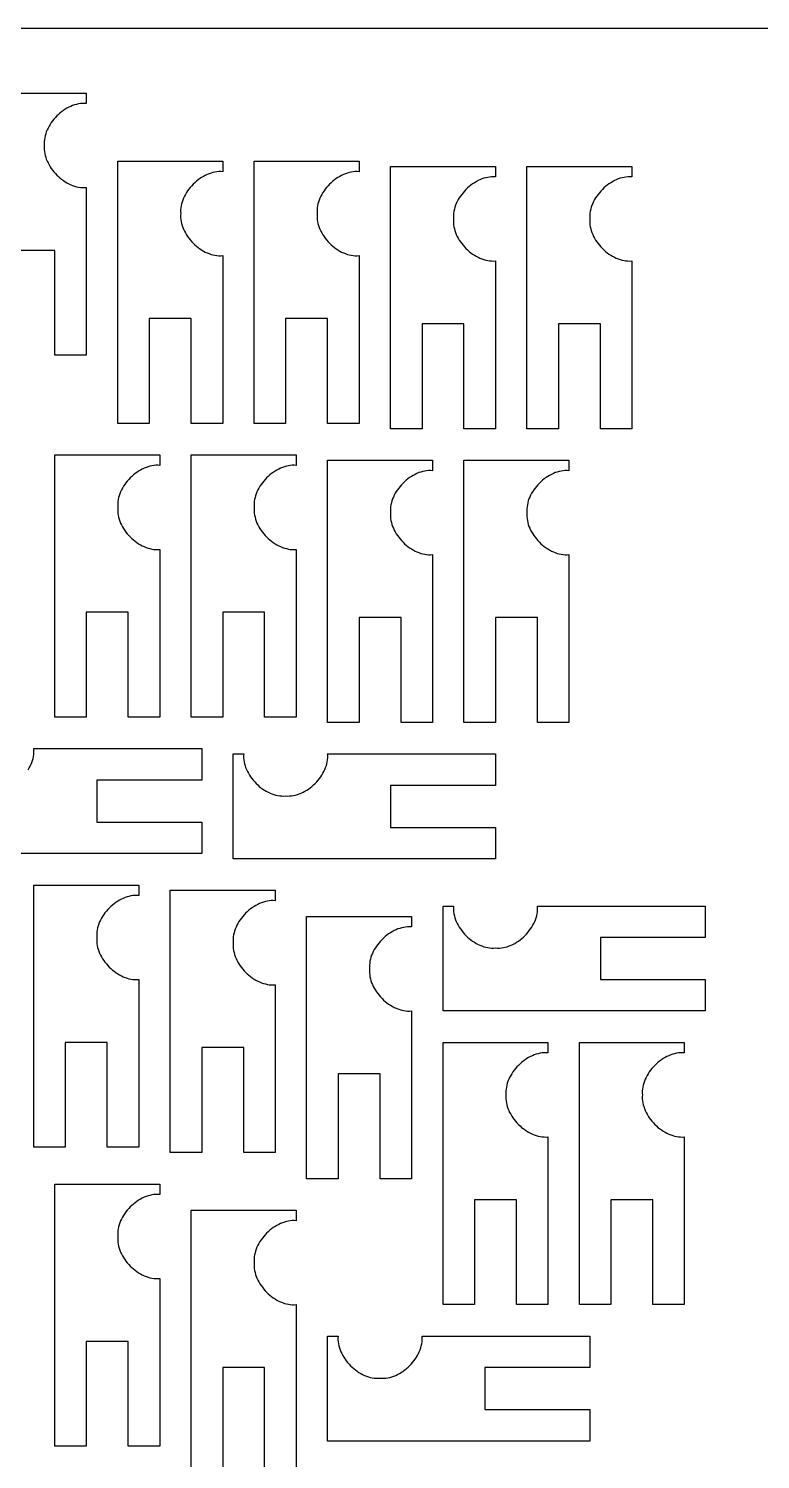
# Model space of a CAD drawing. Header units: millimetres. Extents: x 20698 to 22798, y 4792 to 5692.
# Drawn here: x 21093.1 to 21162.9, y 5556 to 5692.4 of the extents above; entities that cross this region are included whole.
import ezdxf

# ---------------------------------------------------------------- set-up
doc = ezdxf.new("R2010")
doc.units = ezdxf.units.MM
doc.layers.add('KEYHOLDER_ASPIRE', color=18, linetype='Continuous', true_color=0x4c0000)
doc.layers.add('Predeterminada', color=18, linetype='Continuous', true_color=0x000000)

msp = doc.modelspace()

# ---------------------------------------------------------------- linework, layer by layer
at = {"layer": 'KEYHOLDER_ASPIRE'}
for points in [[(21088.63, 5686.26), (21098.63, 5686.26), (21098.63, 5685.26), (21098.45, 5685.27), (21098.26, 5685.27), (21098.07, 5685.25), (21097.89, 5685.22), (21097.7, 5685.18), (21097.52, 5685.13), (21097.33, 5685.07), (21097.15, 5684.99), (21096.97, 5684.91), (21096.79, 5684.81), (21096.62, 5684.71), (21096.45, 5684.6), (21096.28, 5684.48), (21096.12, 5684.35), (21095.97, 5684.21), (21095.82, 5684.07), (21095.68, 5683.92), (21095.54, 5683.76), (21095.41, 5683.6), (21095.29, 5683.44), (21095.18, 5683.27), (21095.08, 5683.1), (21094.98, 5682.92), (21094.9, 5682.74), (21094.82, 5682.56), (21094.76, 5682.37), (21094.71, 5682.19), (21094.67, 5682), (21094.64, 5681.81), (21094.62, 5681.63), (21094.62, 5681.44), (21094.63, 5681.26), (21094.62, 5681.07), (21094.62, 5680.88), (21094.64, 5680.7), (21094.67, 5680.51), (21094.71, 5680.32), (21094.76, 5680.14), (21094.82, 5679.95), (21094.9, 5679.77), (21094.98, 5679.59), (21095.08, 5679.42), (21095.18, 5679.24), (21095.29, 5679.07), (21095.41, 5678.91), (21095.54, 5678.75), (21095.68, 5678.59), (21095.82, 5678.44), (21095.97, 5678.3), (21096.12, 5678.16), (21096.28, 5678.04), (21096.45, 5677.91), (21096.62, 5677.8), (21096.79, 5677.7), (21096.97, 5677.6), (21097.15, 5677.52), (21097.33, 5677.45), (21097.52, 5677.38), (21097.7, 5677.33), (21097.89, 5677.29), (21098.07, 5677.26), (21098.26, 5677.25), (21098.45, 5677.24), (21098.63, 5677.26), (21098.63, 5671.26), (21098.63, 5661.26), (21095.63, 5661.26), (21095.63, 5671.26), (21091.63, 5671.26)], [(21093.09, 5621.74), (21093.19, 5621.92), (21093.28, 5622.09), (21093.37, 5622.27), (21093.44, 5622.45), (21093.51, 5622.64), (21093.56, 5622.82), (21093.6, 5623.01), (21093.63, 5623.2), (21093.64, 5623.38), (21093.64, 5623.57), (21093.63, 5623.76), (21099.63, 5623.76), (21109.63, 5623.76), (21109.63, 5620.76), (21099.63, 5620.76), (21099.63, 5616.76), (21109.63, 5616.76), (21109.63, 5613.76), (21084.63, 5613.76)], [(21108.63, 5554.76), (21108.63, 5579.76), (21118.63, 5579.76), (21118.63, 5578.76), (21118.45, 5578.77), (21118.26, 5578.77), (21118.07, 5578.75), (21117.89, 5578.72), (21117.7, 5578.68), (21117.52, 5578.63), (21117.33, 5578.57), (21117.15, 5578.49), (21116.97, 5578.41), (21116.79, 5578.31), (21116.62, 5578.21), (21116.45, 5578.1), (21116.28, 5577.98), (21116.12, 5577.85), (21115.97, 5577.71), (21115.82, 5577.57), (21115.68, 5577.42), (21115.54, 5577.26), (21115.41, 5577.1), (21115.29, 5576.94), (21115.18, 5576.77), (21115.08, 5576.6), (21114.98, 5576.42), (21114.9, 5576.24), (21114.82, 5576.06), (21114.76, 5575.87), (21114.71, 5575.69), (21114.67, 5575.5), (21114.64, 5575.31), (21114.62, 5575.13), (21114.62, 5574.94), (21114.63, 5574.76), (21114.62, 5574.57), (21114.62, 5574.38), (21114.64, 5574.2), (21114.67, 5574.01), (21114.71, 5573.82), (21114.76, 5573.64), (21114.82, 5573.45), (21114.9, 5573.27), (21114.98, 5573.09), (21115.08, 5572.92), (21115.18, 5572.74), (21115.29, 5572.57), (21115.41, 5572.41), (21115.54, 5572.25), (21115.68, 5572.09), (21115.82, 5571.94), (21115.97, 5571.8), (21116.12, 5571.66), (21116.28, 5571.54), (21116.45, 5571.41), (21116.62, 5571.3), (21116.79, 5571.2), (21116.97, 5571.1), (21117.15, 5571.02), (21117.33, 5570.95), (21117.52, 5570.88), (21117.7, 5570.83), (21117.89, 5570.79), (21118.07, 5570.76), (21118.26, 5570.75), (21118.45, 5570.74), (21118.63, 5570.76), (21118.63, 5564.76), (21118.63, 5554.76)], [(21115.63, 5554.76), (21115.63, 5564.76), (21111.63, 5564.76), (21111.63, 5554.76)]]:
    msp.add_lwpolyline(points, dxfattribs=at)
for points in [[(21111.63, 5678.76), (21111.45, 5678.77), (21111.26, 5678.77), (21111.07, 5678.75), (21110.89, 5678.72), (21110.7, 5678.68), (21110.52, 5678.63), (21110.33, 5678.57), (21110.15, 5678.49), (21109.97, 5678.41), (21109.79, 5678.31), (21109.62, 5678.21), (21109.45, 5678.1), (21109.28, 5677.98), (21109.12, 5677.85), (21108.97, 5677.71), (21108.82, 5677.57), (21108.68, 5677.42), (21108.54, 5677.26), (21108.41, 5677.1), (21108.29, 5676.94), (21108.18, 5676.77), (21108.08, 5676.6), (21107.98, 5676.42), (21107.9, 5676.24), (21107.82, 5676.06), (21107.76, 5675.87), (21107.71, 5675.69), (21107.67, 5675.5), (21107.64, 5675.31), (21107.62, 5675.13), (21107.62, 5674.94), (21107.63, 5674.76), (21107.62, 5674.57), (21107.62, 5674.38), (21107.64, 5674.2), (21107.67, 5674.01), (21107.71, 5673.82), (21107.76, 5673.64), (21107.82, 5673.45), (21107.9, 5673.27), (21107.98, 5673.09), (21108.08, 5672.92), (21108.18, 5672.74), (21108.29, 5672.57), (21108.41, 5672.41), (21108.54, 5672.25), (21108.68, 5672.09), (21108.82, 5671.94), (21108.97, 5671.8), (21109.12, 5671.66), (21109.28, 5671.54), (21109.45, 5671.41), (21109.62, 5671.3), (21109.79, 5671.2), (21109.97, 5671.1), (21110.15, 5671.02), (21110.33, 5670.95), (21110.52, 5670.88), (21110.7, 5670.83), (21110.89, 5670.79), (21111.07, 5670.76), (21111.26, 5670.75), (21111.45, 5670.74), (21111.63, 5670.76), (21111.63, 5664.76), (21111.63, 5654.76), (21108.63, 5654.76), (21108.63, 5664.76), (21104.63, 5664.76), (21104.63, 5654.76), (21101.63, 5654.76), (21101.63, 5679.76), (21111.63, 5679.76)], [(21124.63, 5678.76), (21124.45, 5678.77), (21124.26, 5678.77), (21124.07, 5678.75), (21123.89, 5678.72), (21123.7, 5678.68), (21123.52, 5678.63), (21123.33, 5678.57), (21123.15, 5678.49), (21122.97, 5678.41), (21122.79, 5678.31), (21122.62, 5678.21), (21122.45, 5678.1), (21122.28, 5677.98), (21122.12, 5677.85), (21121.97, 5677.71), (21121.82, 5677.57), (21121.68, 5677.42), (21121.54, 5677.26), (21121.41, 5677.1), (21121.29, 5676.94), (21121.18, 5676.77), (21121.08, 5676.6), (21120.98, 5676.42), (21120.9, 5676.24), (21120.82, 5676.06), (21120.76, 5675.87), (21120.71, 5675.69), (21120.67, 5675.5), (21120.64, 5675.31), (21120.62, 5675.13), (21120.62, 5674.94), (21120.63, 5674.76), (21120.62, 5674.57), (21120.62, 5674.38), (21120.64, 5674.2), (21120.67, 5674.01), (21120.71, 5673.82), (21120.76, 5673.64), (21120.82, 5673.45), (21120.9, 5673.27), (21120.98, 5673.09), (21121.08, 5672.92), (21121.18, 5672.74), (21121.29, 5672.57), (21121.41, 5672.41), (21121.54, 5672.25), (21121.68, 5672.09), (21121.82, 5671.94), (21121.97, 5671.8), (21122.12, 5671.66), (21122.28, 5671.54), (21122.45, 5671.41), (21122.62, 5671.3), (21122.79, 5671.2), (21122.97, 5671.1), (21123.15, 5671.02), (21123.33, 5670.95), (21123.52, 5670.88), (21123.7, 5670.83), (21123.89, 5670.79), (21124.07, 5670.76), (21124.26, 5670.75), (21124.45, 5670.74), (21124.63, 5670.76), (21124.63, 5664.76), (21124.63, 5654.76), (21121.63, 5654.76), (21121.63, 5664.76), (21117.63, 5664.76), (21117.63, 5654.76), (21114.63, 5654.76), (21114.63, 5679.76), (21124.63, 5679.76)], [(21137.63, 5678.26), (21137.45, 5678.27), (21137.26, 5678.27), (21137.07, 5678.25), (21136.89, 5678.22), (21136.7, 5678.18), (21136.52, 5678.13), (21136.33, 5678.07), (21136.15, 5677.99), (21135.97, 5677.91), (21135.79, 5677.81), (21135.62, 5677.71), (21135.45, 5677.6), (21135.28, 5677.48), (21135.12, 5677.35), (21134.97, 5677.21), (21134.82, 5677.07), (21134.68, 5676.92), (21134.54, 5676.76), (21134.41, 5676.6), (21134.29, 5676.44), (21134.18, 5676.27), (21134.08, 5676.1), (21133.98, 5675.92), (21133.9, 5675.74), (21133.82, 5675.56), (21133.76, 5675.37), (21133.71, 5675.19), (21133.67, 5675), (21133.64, 5674.81), (21133.62, 5674.63), (21133.62, 5674.44), (21133.63, 5674.26), (21133.62, 5674.07), (21133.62, 5673.88), (21133.64, 5673.7), (21133.67, 5673.51), (21133.71, 5673.32), (21133.76, 5673.14), (21133.82, 5672.95), (21133.9, 5672.77), (21133.98, 5672.59), (21134.08, 5672.42), (21134.18, 5672.24), (21134.29, 5672.07), (21134.41, 5671.91), (21134.54, 5671.75), (21134.68, 5671.59), (21134.82, 5671.44), (21134.97, 5671.3), (21135.12, 5671.16), (21135.28, 5671.04), (21135.45, 5670.91), (21135.62, 5670.8), (21135.79, 5670.7), (21135.97, 5670.6), (21136.15, 5670.52), (21136.33, 5670.45), (21136.52, 5670.38), (21136.7, 5670.33), (21136.89, 5670.29), (21137.07, 5670.26), (21137.26, 5670.25), (21137.45, 5670.24), (21137.63, 5670.26), (21137.63, 5664.26), (21137.63, 5654.26), (21134.63, 5654.26), (21134.63, 5664.26), (21130.63, 5664.26), (21130.63, 5654.26), (21127.63, 5654.26), (21127.63, 5679.26), (21137.63, 5679.26)], [(21150.63, 5678.26), (21150.45, 5678.27), (21150.26, 5678.27), (21150.07, 5678.25), (21149.89, 5678.22), (21149.7, 5678.18), (21149.52, 5678.13), (21149.33, 5678.07), (21149.15, 5677.99), (21148.97, 5677.91), (21148.79, 5677.81), (21148.62, 5677.71), (21148.45, 5677.6), (21148.28, 5677.48), (21148.12, 5677.35), (21147.97, 5677.21), (21147.82, 5677.07), (21147.68, 5676.92), (21147.54, 5676.76), (21147.41, 5676.6), (21147.29, 5676.44), (21147.18, 5676.27), (21147.08, 5676.1), (21146.98, 5675.92), (21146.9, 5675.74), (21146.82, 5675.56), (21146.76, 5675.37), (21146.71, 5675.19), (21146.67, 5675), (21146.64, 5674.81), (21146.62, 5674.63), (21146.62, 5674.44), (21146.63, 5674.26), (21146.62, 5674.07), (21146.62, 5673.88), (21146.64, 5673.7), (21146.67, 5673.51), (21146.71, 5673.32), (21146.76, 5673.14), (21146.82, 5672.95), (21146.9, 5672.77), (21146.98, 5672.59), (21147.08, 5672.42), (21147.18, 5672.24), (21147.29, 5672.07), (21147.41, 5671.91), (21147.54, 5671.75), (21147.68, 5671.59), (21147.82, 5671.44), (21147.97, 5671.3), (21148.12, 5671.16), (21148.28, 5671.04), (21148.45, 5670.91), (21148.62, 5670.8), (21148.79, 5670.7), (21148.97, 5670.6), (21149.15, 5670.52), (21149.33, 5670.45), (21149.52, 5670.38), (21149.7, 5670.33), (21149.89, 5670.29), (21150.07, 5670.26), (21150.26, 5670.25), (21150.45, 5670.24), (21150.63, 5670.26), (21150.63, 5664.26), (21150.63, 5654.26), (21147.63, 5654.26), (21147.63, 5664.26), (21143.63, 5664.26), (21143.63, 5654.26), (21140.63, 5654.26), (21140.63, 5679.26), (21150.63, 5679.26)], [(21105.63, 5650.76), (21105.45, 5650.77), (21105.26, 5650.77), (21105.07, 5650.75), (21104.89, 5650.72), (21104.7, 5650.68), (21104.52, 5650.63), (21104.33, 5650.57), (21104.15, 5650.49), (21103.97, 5650.41), (21103.79, 5650.31), (21103.62, 5650.21), (21103.45, 5650.1), (21103.28, 5649.98), (21103.12, 5649.85), (21102.97, 5649.71), (21102.82, 5649.57), (21102.68, 5649.42), (21102.54, 5649.26), (21102.41, 5649.1), (21102.29, 5648.94), (21102.18, 5648.77), (21102.08, 5648.6), (21101.98, 5648.42), (21101.9, 5648.24), (21101.82, 5648.06), (21101.76, 5647.87), (21101.71, 5647.69), (21101.67, 5647.5), (21101.64, 5647.31), (21101.62, 5647.13), (21101.62, 5646.94), (21101.63, 5646.76), (21101.62, 5646.57), (21101.62, 5646.38), (21101.64, 5646.2), (21101.67, 5646.01), (21101.71, 5645.82), (21101.76, 5645.64), (21101.82, 5645.45), (21101.9, 5645.27), (21101.98, 5645.09), (21102.08, 5644.92), (21102.18, 5644.74), (21102.29, 5644.57), (21102.41, 5644.41), (21102.54, 5644.25), (21102.68, 5644.09), (21102.82, 5643.94), (21102.97, 5643.8), (21103.12, 5643.66), (21103.28, 5643.54), (21103.45, 5643.41), (21103.62, 5643.3), (21103.79, 5643.2), (21103.97, 5643.1), (21104.15, 5643.02), (21104.33, 5642.95), (21104.52, 5642.88), (21104.7, 5642.83), (21104.89, 5642.79), (21105.07, 5642.76), (21105.26, 5642.75), (21105.45, 5642.74), (21105.63, 5642.76), (21105.63, 5636.76), (21105.63, 5626.76), (21102.63, 5626.76), (21102.63, 5636.76), (21098.63, 5636.76), (21098.63, 5626.76), (21095.63, 5626.76), (21095.63, 5651.76), (21105.63, 5651.76)], [(21118.63, 5650.76), (21118.45, 5650.77), (21118.26, 5650.77), (21118.07, 5650.75), (21117.89, 5650.72), (21117.7, 5650.68), (21117.52, 5650.63), (21117.33, 5650.57), (21117.15, 5650.49), (21116.97, 5650.41), (21116.79, 5650.31), (21116.62, 5650.21), (21116.45, 5650.1), (21116.28, 5649.98), (21116.12, 5649.85), (21115.97, 5649.71), (21115.82, 5649.57), (21115.68, 5649.42), (21115.54, 5649.26), (21115.41, 5649.1), (21115.29, 5648.94), (21115.18, 5648.77), (21115.08, 5648.6), (21114.98, 5648.42), (21114.9, 5648.24), (21114.82, 5648.06), (21114.76, 5647.87), (21114.71, 5647.69), (21114.67, 5647.5), (21114.64, 5647.31), (21114.62, 5647.13), (21114.62, 5646.94), (21114.63, 5646.76), (21114.62, 5646.57), (21114.62, 5646.38), (21114.64, 5646.2), (21114.67, 5646.01), (21114.71, 5645.82), (21114.76, 5645.64), (21114.82, 5645.45), (21114.9, 5645.27), (21114.98, 5645.09), (21115.08, 5644.92), (21115.18, 5644.74), (21115.29, 5644.57), (21115.41, 5644.41), (21115.54, 5644.25), (21115.68, 5644.09), (21115.82, 5643.94), (21115.97, 5643.8), (21116.12, 5643.66), (21116.28, 5643.54), (21116.45, 5643.41), (21116.62, 5643.3), (21116.79, 5643.2), (21116.97, 5643.1), (21117.15, 5643.02), (21117.33, 5642.95), (21117.52, 5642.88), (21117.7, 5642.83), (21117.89, 5642.79), (21118.07, 5642.76), (21118.26, 5642.75), (21118.45, 5642.74), (21118.63, 5642.76), (21118.63, 5636.76), (21118.63, 5626.76), (21115.63, 5626.76), (21115.63, 5636.76), (21111.63, 5636.76), (21111.63, 5626.76), (21108.63, 5626.76), (21108.63, 5651.76), (21118.63, 5651.76)], [(21131.63, 5650.26), (21131.45, 5650.27), (21131.26, 5650.27), (21131.07, 5650.25), (21130.89, 5650.22), (21130.7, 5650.18), (21130.52, 5650.13), (21130.33, 5650.07), (21130.15, 5649.99), (21129.97, 5649.91), (21129.79, 5649.81), (21129.62, 5649.71), (21129.45, 5649.6), (21129.28, 5649.48), (21129.12, 5649.35), (21128.97, 5649.21), (21128.82, 5649.07), (21128.68, 5648.92), (21128.54, 5648.76), (21128.41, 5648.6), (21128.29, 5648.44), (21128.18, 5648.27), (21128.08, 5648.1), (21127.98, 5647.92), (21127.9, 5647.74), (21127.82, 5647.56), (21127.76, 5647.37), (21127.71, 5647.19), (21127.67, 5647), (21127.64, 5646.81), (21127.62, 5646.63), (21127.62, 5646.44), (21127.63, 5646.26), (21127.62, 5646.07), (21127.62, 5645.88), (21127.64, 5645.7), (21127.67, 5645.51), (21127.71, 5645.32), (21127.76, 5645.14), (21127.82, 5644.95), (21127.9, 5644.77), (21127.98, 5644.59), (21128.08, 5644.42), (21128.18, 5644.24), (21128.29, 5644.07), (21128.41, 5643.91), (21128.54, 5643.75), (21128.68, 5643.59), (21128.82, 5643.44), (21128.97, 5643.3), (21129.12, 5643.16), (21129.28, 5643.04), (21129.45, 5642.91), (21129.62, 5642.8), (21129.79, 5642.7), (21129.97, 5642.6), (21130.15, 5642.52), (21130.33, 5642.45), (21130.52, 5642.38), (21130.7, 5642.33), (21130.89, 5642.29), (21131.07, 5642.26), (21131.26, 5642.25), (21131.45, 5642.24), (21131.63, 5642.26), (21131.63, 5636.26), (21131.63, 5626.26), (21128.63, 5626.26), (21128.63, 5636.26), (21124.63, 5636.26), (21124.63, 5626.26), (21121.63, 5626.26), (21121.63, 5651.26), (21131.63, 5651.26)], [(21144.63, 5650.26), (21144.45, 5650.27), (21144.26, 5650.27), (21144.07, 5650.25), (21143.89, 5650.22), (21143.7, 5650.18), (21143.52, 5650.13), (21143.33, 5650.07), (21143.15, 5649.99), (21142.97, 5649.91), (21142.79, 5649.81), (21142.62, 5649.71), (21142.45, 5649.6), (21142.28, 5649.48), (21142.12, 5649.35), (21141.97, 5649.21), (21141.82, 5649.07), (21141.68, 5648.92), (21141.54, 5648.76), (21141.41, 5648.6), (21141.29, 5648.44), (21141.18, 5648.27), (21141.08, 5648.1), (21140.98, 5647.92), (21140.9, 5647.74), (21140.82, 5647.56), (21140.76, 5647.37), (21140.71, 5647.19), (21140.67, 5647), (21140.64, 5646.81), (21140.62, 5646.63), (21140.62, 5646.44), (21140.63, 5646.26), (21140.62, 5646.07), (21140.62, 5645.88), (21140.64, 5645.7), (21140.67, 5645.51), (21140.71, 5645.32), (21140.76, 5645.14), (21140.82, 5644.95), (21140.9, 5644.77), (21140.98, 5644.59), (21141.08, 5644.42), (21141.18, 5644.24), (21141.29, 5644.07), (21141.41, 5643.91), (21141.54, 5643.75), (21141.68, 5643.59), (21141.82, 5643.44), (21141.97, 5643.3), (21142.12, 5643.16), (21142.28, 5643.04), (21142.45, 5642.91), (21142.62, 5642.8), (21142.79, 5642.7), (21142.97, 5642.6), (21143.15, 5642.52), (21143.33, 5642.45), (21143.52, 5642.38), (21143.7, 5642.33), (21143.89, 5642.29), (21144.07, 5642.26), (21144.26, 5642.25), (21144.45, 5642.24), (21144.63, 5642.26), (21144.63, 5636.26), (21144.63, 5626.26), (21141.63, 5626.26), (21141.63, 5636.26), (21137.63, 5636.26), (21137.63, 5626.26), (21134.63, 5626.26), (21134.63, 5651.26), (21144.63, 5651.26)], [(21113.63, 5623.26), (21113.62, 5623.07), (21113.62, 5622.88), (21113.64, 5622.7), (21113.67, 5622.51), (21113.71, 5622.32), (21113.76, 5622.14), (21113.82, 5621.95), (21113.9, 5621.77), (21113.98, 5621.59), (21114.08, 5621.42), (21114.18, 5621.24), (21114.29, 5621.07), (21114.41, 5620.91), (21114.54, 5620.75), (21114.68, 5620.59), (21114.82, 5620.44), (21114.97, 5620.3), (21115.12, 5620.16), (21115.28, 5620.04), (21115.45, 5619.91), (21115.62, 5619.8), (21115.79, 5619.7), (21115.97, 5619.6), (21116.15, 5619.52), (21116.33, 5619.45), (21116.52, 5619.38), (21116.7, 5619.33), (21116.89, 5619.29), (21117.07, 5619.26), (21117.26, 5619.25), (21117.45, 5619.24), (21117.63, 5619.26), (21117.82, 5619.24), (21118, 5619.25), (21118.19, 5619.26), (21118.38, 5619.29), (21118.56, 5619.33), (21118.75, 5619.38), (21118.93, 5619.45), (21119.12, 5619.52), (21119.3, 5619.6), (21119.47, 5619.7), (21119.65, 5619.8), (21119.82, 5619.91), (21119.98, 5620.04), (21120.14, 5620.16), (21120.3, 5620.3), (21120.45, 5620.44), (21120.59, 5620.59), (21120.72, 5620.75), (21120.85, 5620.91), (21120.97, 5621.07), (21121.09, 5621.24), (21121.19, 5621.42), (21121.28, 5621.59), (21121.37, 5621.77), (21121.44, 5621.95), (21121.51, 5622.14), (21121.56, 5622.32), (21121.6, 5622.51), (21121.63, 5622.7), (21121.64, 5622.88), (21121.64, 5623.07), (21121.63, 5623.26), (21127.63, 5623.26), (21137.63, 5623.26), (21137.63, 5620.26), (21127.63, 5620.26), (21127.63, 5616.26), (21137.63, 5616.26), (21137.63, 5613.26), (21112.63, 5613.26), (21112.63, 5623.26)], [(21103.63, 5609.76), (21103.45, 5609.77), (21103.26, 5609.77), (21103.07, 5609.75), (21102.89, 5609.72), (21102.7, 5609.68), (21102.52, 5609.63), (21102.33, 5609.57), (21102.15, 5609.49), (21101.97, 5609.41), (21101.79, 5609.31), (21101.62, 5609.21), (21101.45, 5609.1), (21101.28, 5608.98), (21101.12, 5608.85), (21100.97, 5608.71), (21100.82, 5608.57), (21100.68, 5608.42), (21100.54, 5608.26), (21100.41, 5608.1), (21100.29, 5607.94), (21100.18, 5607.77), (21100.08, 5607.6), (21099.98, 5607.42), (21099.9, 5607.24), (21099.82, 5607.06), (21099.76, 5606.87), (21099.71, 5606.69), (21099.67, 5606.5), (21099.64, 5606.31), (21099.62, 5606.13), (21099.62, 5605.94), (21099.63, 5605.76), (21099.62, 5605.57), (21099.62, 5605.38), (21099.64, 5605.2), (21099.67, 5605.01), (21099.71, 5604.82), (21099.76, 5604.64), (21099.82, 5604.45), (21099.9, 5604.27), (21099.98, 5604.09), (21100.08, 5603.92), (21100.18, 5603.74), (21100.29, 5603.57), (21100.41, 5603.41), (21100.54, 5603.25), (21100.68, 5603.09), (21100.82, 5602.94), (21100.97, 5602.8), (21101.12, 5602.66), (21101.28, 5602.54), (21101.45, 5602.41), (21101.62, 5602.3), (21101.79, 5602.2), (21101.97, 5602.1), (21102.15, 5602.02), (21102.33, 5601.95), (21102.52, 5601.88), (21102.7, 5601.83), (21102.89, 5601.79), (21103.07, 5601.76), (21103.26, 5601.75), (21103.45, 5601.74), (21103.63, 5601.76), (21103.63, 5595.76), (21103.63, 5585.76), (21100.63, 5585.76), (21100.63, 5595.76), (21096.63, 5595.76), (21096.63, 5585.76), (21093.63, 5585.76), (21093.63, 5610.76), (21103.63, 5610.76)], [(21116.63, 5609.26), (21116.45, 5609.27), (21116.26, 5609.27), (21116.07, 5609.25), (21115.89, 5609.22), (21115.7, 5609.18), (21115.52, 5609.13), (21115.33, 5609.07), (21115.15, 5608.99), (21114.97, 5608.91), (21114.79, 5608.81), (21114.62, 5608.71), (21114.45, 5608.6), (21114.28, 5608.48), (21114.12, 5608.35), (21113.97, 5608.21), (21113.82, 5608.07), (21113.68, 5607.92), (21113.54, 5607.76), (21113.41, 5607.6), (21113.29, 5607.44), (21113.18, 5607.27), (21113.08, 5607.1), (21112.98, 5606.92), (21112.9, 5606.74), (21112.82, 5606.56), (21112.76, 5606.37), (21112.71, 5606.19), (21112.67, 5606), (21112.64, 5605.81), (21112.62, 5605.63), (21112.62, 5605.44), (21112.63, 5605.26), (21112.62, 5605.07), (21112.62, 5604.88), (21112.64, 5604.7), (21112.67, 5604.51), (21112.71, 5604.32), (21112.76, 5604.14), (21112.82, 5603.95), (21112.9, 5603.77), (21112.98, 5603.59), (21113.08, 5603.42), (21113.18, 5603.24), (21113.29, 5603.07), (21113.41, 5602.91), (21113.54, 5602.75), (21113.68, 5602.59), (21113.82, 5602.44), (21113.97, 5602.3), (21114.12, 5602.16), (21114.28, 5602.04), (21114.45, 5601.91), (21114.62, 5601.8), (21114.79, 5601.7), (21114.97, 5601.6), (21115.15, 5601.52), (21115.33, 5601.45), (21115.52, 5601.38), (21115.7, 5601.33), (21115.89, 5601.29), (21116.07, 5601.26), (21116.26, 5601.25), (21116.45, 5601.24), (21116.63, 5601.26), (21116.63, 5595.26), (21116.63, 5585.26), (21113.63, 5585.26), (21113.63, 5595.26), (21109.63, 5595.26), (21109.63, 5585.26), (21106.63, 5585.26), (21106.63, 5610.26), (21116.63, 5610.26)], [(21133.63, 5608.76), (21133.62, 5608.57), (21133.62, 5608.38), (21133.64, 5608.2), (21133.67, 5608.01), (21133.71, 5607.82), (21133.76, 5607.64), (21133.82, 5607.45), (21133.9, 5607.27), (21133.98, 5607.09), (21134.08, 5606.92), (21134.18, 5606.74), (21134.29, 5606.57), (21134.41, 5606.41), (21134.54, 5606.25), (21134.68, 5606.09), (21134.82, 5605.94), (21134.97, 5605.8), (21135.12, 5605.66), (21135.28, 5605.54), (21135.45, 5605.41), (21135.62, 5605.3), (21135.79, 5605.2), (21135.97, 5605.1), (21136.15, 5605.02), (21136.33, 5604.95), (21136.52, 5604.88), (21136.7, 5604.83), (21136.89, 5604.79), (21137.07, 5604.76), (21137.26, 5604.75), (21137.45, 5604.74), (21137.63, 5604.76), (21137.82, 5604.74), (21138, 5604.75), (21138.19, 5604.76), (21138.38, 5604.79), (21138.56, 5604.83), (21138.75, 5604.88), (21138.93, 5604.95), (21139.12, 5605.02), (21139.3, 5605.1), (21139.47, 5605.2), (21139.65, 5605.3), (21139.82, 5605.41), (21139.98, 5605.54), (21140.14, 5605.66), (21140.3, 5605.8), (21140.45, 5605.94), (21140.59, 5606.09), (21140.72, 5606.25), (21140.85, 5606.41), (21140.97, 5606.57), (21141.09, 5606.74), (21141.19, 5606.92), (21141.28, 5607.09), (21141.37, 5607.27), (21141.44, 5607.45), (21141.51, 5607.64), (21141.56, 5607.82), (21141.6, 5608.01), (21141.63, 5608.2), (21141.64, 5608.38), (21141.64, 5608.57), (21141.63, 5608.76), (21147.63, 5608.76), (21157.63, 5608.76), (21157.63, 5605.76), (21147.63, 5605.76), (21147.63, 5601.76), (21157.63, 5601.76), (21157.63, 5598.76), (21132.63, 5598.76), (21132.63, 5608.76)], [(21129.63, 5606.76), (21129.45, 5606.77), (21129.26, 5606.77), (21129.07, 5606.75), (21128.89, 5606.72), (21128.7, 5606.68), (21128.52, 5606.63), (21128.33, 5606.57), (21128.15, 5606.49), (21127.97, 5606.41), (21127.79, 5606.31), (21127.62, 5606.21), (21127.45, 5606.1), (21127.28, 5605.98), (21127.12, 5605.85), (21126.97, 5605.71), (21126.82, 5605.57), (21126.68, 5605.42), (21126.54, 5605.26), (21126.41, 5605.1), (21126.29, 5604.94), (21126.18, 5604.77), (21126.08, 5604.6), (21125.98, 5604.42), (21125.9, 5604.24), (21125.82, 5604.06), (21125.76, 5603.87), (21125.71, 5603.69), (21125.67, 5603.5), (21125.64, 5603.31), (21125.62, 5603.13), (21125.62, 5602.94), (21125.63, 5602.76), (21125.62, 5602.57), (21125.62, 5602.38), (21125.64, 5602.2), (21125.67, 5602.01), (21125.71, 5601.82), (21125.76, 5601.64), (21125.82, 5601.45), (21125.9, 5601.27), (21125.98, 5601.09), (21126.08, 5600.92), (21126.18, 5600.74), (21126.29, 5600.57), (21126.41, 5600.41), (21126.54, 5600.25), (21126.68, 5600.09), (21126.82, 5599.94), (21126.97, 5599.8), (21127.12, 5599.66), (21127.28, 5599.54), (21127.45, 5599.41), (21127.62, 5599.3), (21127.79, 5599.2), (21127.97, 5599.1), (21128.15, 5599.02), (21128.33, 5598.95), (21128.52, 5598.88), (21128.7, 5598.83), (21128.89, 5598.79), (21129.07, 5598.76), (21129.26, 5598.75), (21129.45, 5598.74), (21129.63, 5598.76), (21129.63, 5592.76), (21129.63, 5582.76), (21126.63, 5582.76), (21126.63, 5592.76), (21122.63, 5592.76), (21122.63, 5582.76), (21119.63, 5582.76), (21119.63, 5607.76), (21129.63, 5607.76)], [(21142.63, 5594.76), (21142.45, 5594.77), (21142.26, 5594.77), (21142.07, 5594.75), (21141.89, 5594.72), (21141.7, 5594.68), (21141.52, 5594.63), (21141.33, 5594.57), (21141.15, 5594.49), (21140.97, 5594.41), (21140.79, 5594.31), (21140.62, 5594.21), (21140.45, 5594.1), (21140.28, 5593.98), (21140.12, 5593.85), (21139.97, 5593.71), (21139.82, 5593.57), (21139.68, 5593.42), (21139.54, 5593.26), (21139.41, 5593.1), (21139.29, 5592.94), (21139.18, 5592.77), (21139.08, 5592.6), (21138.98, 5592.42), (21138.9, 5592.24), (21138.82, 5592.06), (21138.76, 5591.87), (21138.71, 5591.69), (21138.67, 5591.5), (21138.64, 5591.31), (21138.62, 5591.13), (21138.62, 5590.94), (21138.63, 5590.76), (21138.62, 5590.57), (21138.62, 5590.38), (21138.64, 5590.2), (21138.67, 5590.01), (21138.71, 5589.82), (21138.76, 5589.64), (21138.82, 5589.45), (21138.9, 5589.27), (21138.98, 5589.09), (21139.08, 5588.92), (21139.18, 5588.74), (21139.29, 5588.57), (21139.41, 5588.41), (21139.54, 5588.25), (21139.68, 5588.09), (21139.82, 5587.94), (21139.97, 5587.8), (21140.12, 5587.66), (21140.28, 5587.54), (21140.45, 5587.41), (21140.62, 5587.3), (21140.79, 5587.2), (21140.97, 5587.1), (21141.15, 5587.02), (21141.33, 5586.95), (21141.52, 5586.88), (21141.7, 5586.83), (21141.89, 5586.79), (21142.07, 5586.76), (21142.26, 5586.75), (21142.45, 5586.74), (21142.63, 5586.76), (21142.63, 5580.76), (21142.63, 5570.76), (21139.63, 5570.76), (21139.63, 5580.76), (21135.63, 5580.76), (21135.63, 5570.76), (21132.63, 5570.76), (21132.63, 5595.76), (21142.63, 5595.76)], [(21155.63, 5594.76), (21155.45, 5594.77), (21155.26, 5594.77), (21155.07, 5594.75), (21154.89, 5594.72), (21154.7, 5594.68), (21154.52, 5594.63), (21154.33, 5594.57), (21154.15, 5594.49), (21153.97, 5594.41), (21153.79, 5594.31), (21153.62, 5594.21), (21153.45, 5594.1), (21153.28, 5593.98), (21153.12, 5593.85), (21152.97, 5593.71), (21152.82, 5593.57), (21152.68, 5593.42), (21152.54, 5593.26), (21152.41, 5593.1), (21152.29, 5592.94), (21152.18, 5592.77), (21152.08, 5592.6), (21151.98, 5592.42), (21151.9, 5592.24), (21151.82, 5592.06), (21151.76, 5591.87), (21151.71, 5591.69), (21151.67, 5591.5), (21151.64, 5591.31), (21151.62, 5591.13), (21151.62, 5590.94), (21151.63, 5590.76), (21151.62, 5590.57), (21151.62, 5590.38), (21151.64, 5590.2), (21151.67, 5590.01), (21151.71, 5589.82), (21151.76, 5589.64), (21151.82, 5589.45), (21151.9, 5589.27), (21151.98, 5589.09), (21152.08, 5588.92), (21152.18, 5588.74), (21152.29, 5588.57), (21152.41, 5588.41), (21152.54, 5588.25), (21152.68, 5588.09), (21152.82, 5587.94), (21152.97, 5587.8), (21153.12, 5587.66), (21153.28, 5587.54), (21153.45, 5587.41), (21153.62, 5587.3), (21153.79, 5587.2), (21153.97, 5587.1), (21154.15, 5587.02), (21154.33, 5586.95), (21154.52, 5586.88), (21154.7, 5586.83), (21154.89, 5586.79), (21155.07, 5586.76), (21155.26, 5586.75), (21155.45, 5586.74), (21155.63, 5586.76), (21155.63, 5580.76), (21155.63, 5570.76), (21152.63, 5570.76), (21152.63, 5580.76), (21148.63, 5580.76), (21148.63, 5570.76), (21145.63, 5570.76), (21145.63, 5595.76), (21155.63, 5595.76)], [(21105.63, 5581.26), (21105.45, 5581.27), (21105.26, 5581.27), (21105.07, 5581.25), (21104.89, 5581.22), (21104.7, 5581.18), (21104.52, 5581.13), (21104.33, 5581.07), (21104.15, 5580.99), (21103.97, 5580.91), (21103.79, 5580.81), (21103.62, 5580.71), (21103.45, 5580.6), (21103.28, 5580.48), (21103.12, 5580.35), (21102.97, 5580.21), (21102.82, 5580.07), (21102.68, 5579.92), (21102.54, 5579.76), (21102.41, 5579.6), (21102.29, 5579.44), (21102.18, 5579.27), (21102.08, 5579.1), (21101.98, 5578.92), (21101.9, 5578.74), (21101.82, 5578.56), (21101.76, 5578.37), (21101.71, 5578.19), (21101.67, 5578), (21101.64, 5577.81), (21101.62, 5577.63), (21101.62, 5577.44), (21101.63, 5577.26), (21101.62, 5577.07), (21101.62, 5576.88), (21101.64, 5576.7), (21101.67, 5576.51), (21101.71, 5576.32), (21101.76, 5576.14), (21101.82, 5575.95), (21101.9, 5575.77), (21101.98, 5575.59), (21102.08, 5575.42), (21102.18, 5575.24), (21102.29, 5575.07), (21102.41, 5574.91), (21102.54, 5574.75), (21102.68, 5574.59), (21102.82, 5574.44), (21102.97, 5574.3), (21103.12, 5574.16), (21103.28, 5574.04), (21103.45, 5573.91), (21103.62, 5573.8), (21103.79, 5573.7), (21103.97, 5573.6), (21104.15, 5573.52), (21104.33, 5573.45), (21104.52, 5573.38), (21104.7, 5573.33), (21104.89, 5573.29), (21105.07, 5573.26), (21105.26, 5573.25), (21105.45, 5573.24), (21105.63, 5573.26), (21105.63, 5567.26), (21105.63, 5557.26), (21102.63, 5557.26), (21102.63, 5567.26), (21098.63, 5567.26), (21098.63, 5557.26), (21095.63, 5557.26), (21095.63, 5582.26), (21105.63, 5582.26)], [(21122.63, 5567.76), (21122.62, 5567.57), (21122.62, 5567.38), (21122.64, 5567.2), (21122.67, 5567.01), (21122.71, 5566.82), (21122.76, 5566.64), (21122.82, 5566.45), (21122.9, 5566.27), (21122.98, 5566.09), (21123.08, 5565.92), (21123.18, 5565.74), (21123.29, 5565.57), (21123.41, 5565.41), (21123.54, 5565.25), (21123.68, 5565.09), (21123.82, 5564.94), (21123.97, 5564.8), (21124.12, 5564.66), (21124.28, 5564.54), (21124.45, 5564.41), (21124.62, 5564.3), (21124.79, 5564.2), (21124.97, 5564.1), (21125.15, 5564.02), (21125.33, 5563.95), (21125.52, 5563.88), (21125.7, 5563.83), (21125.89, 5563.79), (21126.07, 5563.76), (21126.26, 5563.75), (21126.45, 5563.74), (21126.63, 5563.76), (21126.82, 5563.74), (21127, 5563.75), (21127.19, 5563.76), (21127.38, 5563.79), (21127.56, 5563.83), (21127.75, 5563.88), (21127.93, 5563.95), (21128.12, 5564.02), (21128.3, 5564.1), (21128.47, 5564.2), (21128.65, 5564.3), (21128.82, 5564.41), (21128.98, 5564.54), (21129.14, 5564.66), (21129.3, 5564.8), (21129.45, 5564.94), (21129.59, 5565.09), (21129.72, 5565.25), (21129.85, 5565.41), (21129.97, 5565.57), (21130.09, 5565.74), (21130.19, 5565.92), (21130.28, 5566.09), (21130.37, 5566.27), (21130.44, 5566.45), (21130.51, 5566.64), (21130.56, 5566.82), (21130.6, 5567.01), (21130.63, 5567.2), (21130.64, 5567.38), (21130.64, 5567.57), (21130.63, 5567.76), (21136.63, 5567.76), (21146.63, 5567.76), (21146.63, 5564.76), (21136.63, 5564.76), (21136.63, 5560.76), (21146.63, 5560.76), (21146.63, 5557.76), (21121.63, 5557.76), (21121.63, 5567.76)]]:
    msp.add_lwpolyline(points, close=True, dxfattribs=at)
at = {"layer": 'Predeterminada'}
msp.add_lwpolyline([(20698.16, 4792.4), (22798.16, 4792.4), (22798.16, 5692.4), (20698.16, 5692.4)], close=True, dxfattribs=at)

doc.saveas('drawing.dxf')
